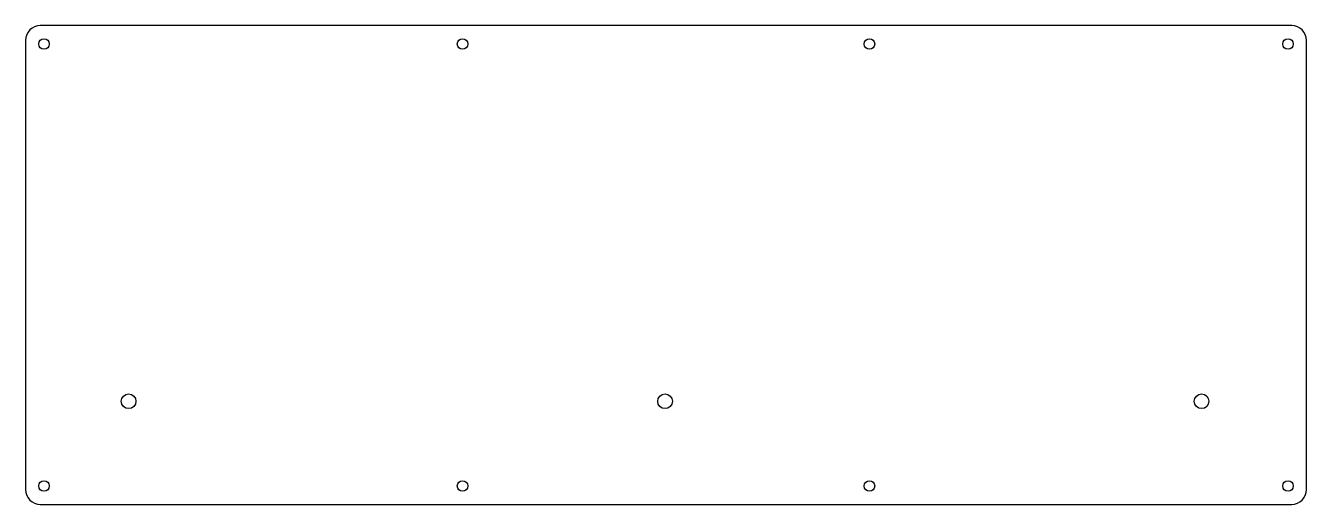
# Model space of a CAD drawing. Header units: millimetres. Extents: x 10 to 359, y 6 to 136.
import ezdxf

# ---------------------------------------------------------------- set-up
doc = ezdxf.new("R2010")
doc.units = ezdxf.units.MM
doc.layers.add('holes', color=1, linetype='Continuous', lineweight=25, true_color=0xff0000)
doc.layers.add('parts', color=3, linetype='Continuous', lineweight=25, true_color=0x00ff00)

msp = doc.modelspace()

# ---------------------------------------------------------------- linework, layer by layer
at = {"layer": 'holes'}
for centre, radius in [((15, 131.25), 1.43), ((129, 131.25), 1.43), ((239.8, 131.25), 1.43), ((353.8, 131.25), 1.43), ((38.05, 34.05), 2), ((184.15, 34.05), 2), ((330.25, 34.05), 2), ((15, 11), 1.43), ((129, 11), 1.43), ((239.8, 11), 1.43), ((353.8, 11), 1.43)]:
    msp.add_circle(centre, radius, dxfattribs=at)
at = {"layer": 'parts'}
for p, q in [((354.8, 136.25), (14, 136.25)), ((10, 132.25), (10, 10)), ((358.8, 10), (358.8, 132.25)), ((14, 6), (354.8, 6))]:
    msp.add_line(p, q, dxfattribs=at)
for centre, start, end in [((14, 132.25), 90, 180), ((354.8, 132.25), 0, 90), ((14, 10), 180, 270), ((354.8, 10), 270, 0)]:
    msp.add_arc(centre, 4, start, end, dxfattribs=at)

doc.saveas('drawing.dxf')
